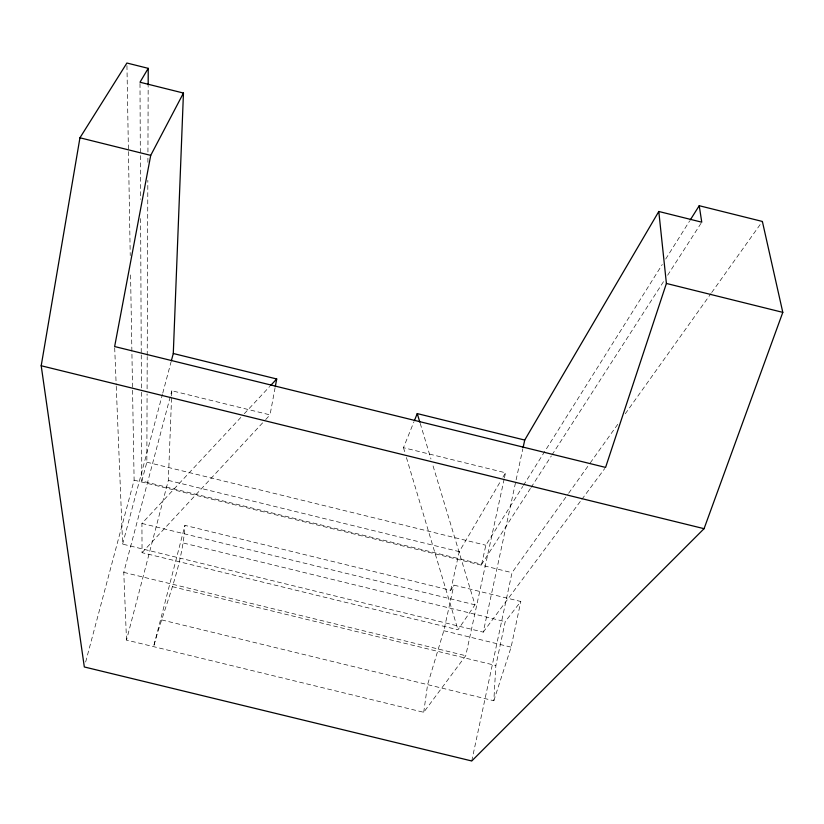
<?xml version="1.0" encoding="UTF-8"?>
<svg xmlns="http://www.w3.org/2000/svg" width="824" height="824" viewBox="0 0 824 824"><rect width="100%" height="100%" fill="white"/><g stroke="black" fill="none" stroke-linecap="round" stroke-linejoin="round"><path stroke-width="0.62" stroke-dasharray="4.12 3.09" d="M530.429 488.467L481.669 564.244L141.831 481.041L146.837 462.182L147.084 393.965M147.094 388.815L147.208 356.637M147.218 355.35L147.836 180.312M147.898 162.297L147.918 157.147M147.939 151.997L148.166 86.365M504.164 479.053L465.735 655.719L423.711 712.296L126.505 640.063L168.333 480.392L171.588 397.147M171.639 395.87L171.835 390.741L270.025 414.884L275.103 387.651M161.72 619.926L493.823 700.74L495.863 665.514L505.225 621.636L520.799 601.489L453.9 585.133L450.707 590.324L184.926 525.362L153.604 646.644C164.409 606.402 182.537 567.345 184.926 525.362M423.711 712.296L427.594 684.62L443.817 630.731L453.9 585.133M493.823 700.74L511.117 647.149L520.799 601.489M471.75 760.974L512.023 572.67L567.901 494.276M116.246 386.312L122.632 544.118L483.245 632.132L522.818 448.843M481.669 564.244L485.82 545.241L522.756 486.479M504.432 477.796L505.524 472.791L403.472 447.69L413.926 421.826M450.707 590.324L459.277 551.637L500.384 481.546M126.505 640.063L123.775 572.361L171.835 390.741M85.645 662.022L134.116 480.155L130.542 273.517M122.632 544.118L162.431 394.356M162.761 393.12L170.99 362.179M502.949 477.168L505.524 472.791M523.436 485.387L662.29 264.473M665.71 259.035L689.647 220.945M531.12 487.386L551.318 455.991M552.018 454.91L664.154 280.634M667.636 275.226L701.069 223.263M240.824 417.438L141.924 523.446L142.058 552.667L457.959 629.763L475.005 604.826L432.435 463.85M568.653 493.226L589.51 463.964M590.252 462.913L617.825 424.236M625.272 413.782L710.968 293.581M711.709 292.53L762.375 221.45M483.245 632.132L581.116 500.353M581.878 499.323L604.816 468.444M142.058 552.667L264.803 420.508M265.678 419.571L270.025 414.884M244.326 413.689L269.716 386.487M146.837 462.182L485.82 545.241M168.333 480.392L459.277 551.637M134.116 480.155L512.023 572.67M141.924 523.446L475.005 604.826M183.659 543.098L505.225 621.636M443.817 630.731L511.117 647.149M123.775 572.361L465.735 655.719M172.422 586.678L495.863 665.514M420.219 423.402L430.952 458.947M403.472 447.69L404.945 452.613M406.417 457.536L457.959 629.763M114.691 347.831L116.194 385.035M126.948 65.59L128.41 150.308M128.441 151.585L130.233 255.553M139.998 83.512L140.533 199.295M140.626 218.597L141.244 353.681M141.254 354.969L141.419 390.988M141.419 392.276L141.831 481.041"/><path stroke-width="1.24" d="M148.176 85.078L148.227 68.34L126.906 63.026L79.949 137.793L41.2 365.753L84.326 666.966L471.75 760.974L704.067 528.678L782.8 312.358L762.375 221.45L699.226 205.712L690.327 219.853M171.32 360.933L173.287 353.506L183.453 93.05L139.998 82.225L148.227 68.34M275.329 386.415L276.72 378.978L173.287 353.506M183.453 93.05L150.72 155.375L114.639 346.543L605.578 467.414L666.4 283.456L658.798 211.48L701.76 222.181L699.226 205.712M523.096 447.597L524.723 440.057L658.798 211.48M414.4 420.652L417.253 413.597L524.723 440.057M270.591 385.55L276.72 378.978M41.2 365.753L704.067 528.678M79.949 137.793L150.72 155.375M666.4 283.456L782.8 312.358M417.253 413.597L419.849 422.176"/></g></svg>
